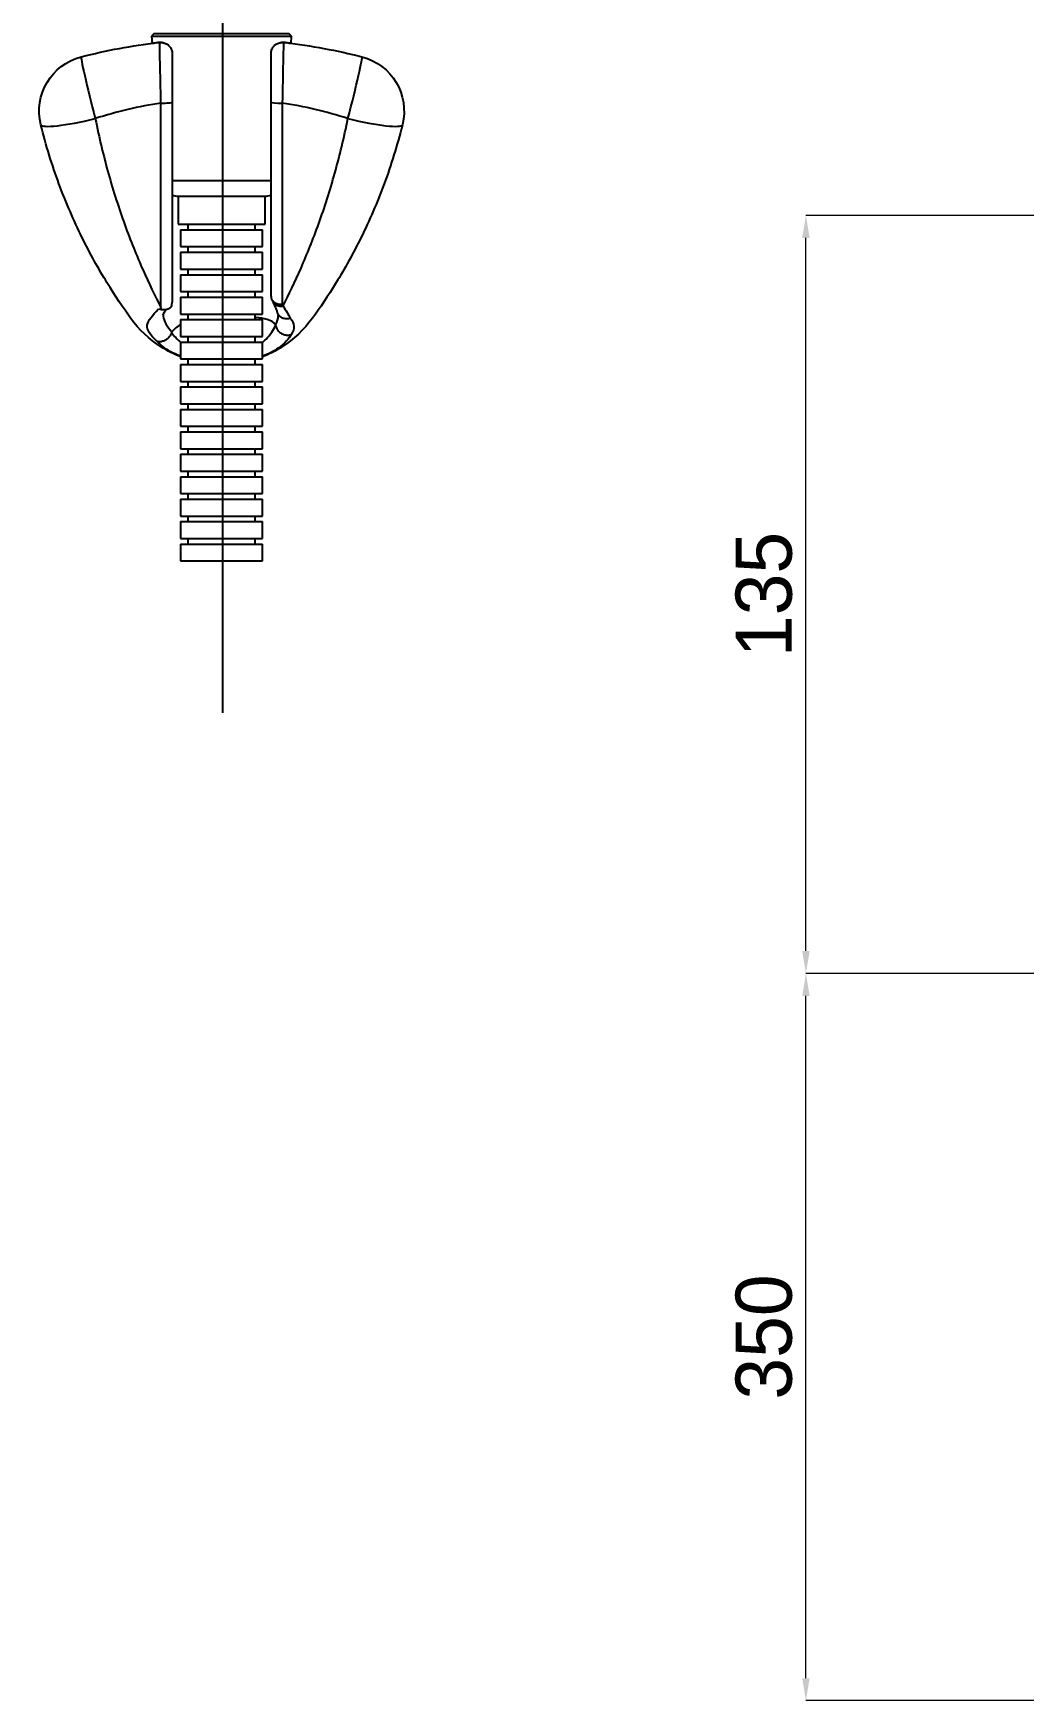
# Model space of a CAD drawing. Extents: x 1488 to 2842, y 0 to 992.
# Drawn here: x 1931.8 to 2108.2, y 194.8 to 491.9 of the extents above; entities that cross this region are included whole.
import ezdxf

# ---------------------------------------------------------------- set-up
doc = ezdxf.new("R2010")
doc.units = 0
doc.header["$LTSCALE"] = 10
doc.header["$MEASUREMENT"] = 0
doc.header["$PDMODE"] = 3
doc.header["$PDSIZE"] = -10
doc.linetypes.add('ACAD_ISO04W100', pattern=[30.5, 24, -3, 0.5, -3])
doc.layers.get('0').update_dxf_attribs({"linetype": 'CONTINUOUS'})
doc.layers.get('DEFPOINTS').update_dxf_attribs({"linetype": 'CONTINUOUS'})
doc.layers.add('1', color=7, linetype='CONTINUOUS')
doc.layers.add('BODY', color=7, linetype='CONTINUOUS')
doc.styles.add('Daelim Dimension', font='')
doc.styles.get('Daelim Dimension').set_extended_font_data('나눔고딕')
doc.dimstyles.new('DEFAULT', dxfattribs={"dimscale": 2, "dimtxt": 2, "dimasz": 2, "dimexe": 0, "dimexo": 2, "dimgap": 1, "dimtad": 1, "dimdec": 1, "dimzin": 9, "dimdsep": 46, "dimtxsty": 'Daelim Dimension', "dimcen": 0.5, "dimclrd": 252, "dimclre": 252, "dimclrt": 3, "dimadec": 1, "dimazin": 0, "dimtfac": 1, "dimtdec": 1, "dimtix": 1, "dimtmove": 0, "dimatfit": 3, "dimfxl": 1, "dimtolj": 1, "dimtzin": 1, "dimlwd": 9, "dimlwe": 9, "dimarcsym": 0})

# ---------------------------------------------------------------- blocks, each defined once
blk = doc.blocks.new('*D9')
at = {"color": 5, "lineweight": 9, "ltscale": 0.5, "transparency": 16777216}
for p, q in [((2196.09, 459.4), (2069.42, 459.4)), ((2069.42, 328.36), (2069.42, 455.4)), ((2267.74, 324.36), (2069.42, 324.36))]:
    blk.add_line(p, q, dxfattribs=at)
at = {"color": 5, "ltscale": 0.5, "transparency": 16777216}
for points in [[(2068.76, 455.4), (2070.09, 455.4), (2069.42, 459.4)], [(2068.76, 328.36), (2070.09, 328.36), (2069.42, 324.36)]]:
    blk.add_solid(points, dxfattribs=at)
at = {"layer": 'DEFPOINTS', "color": 0, "ltscale": 0.5, "transparency": 16777216}
for p in [(2069.42, 459.4), (2200.09, 459.4), (2271.74, 324.36)]:
    blk.add_point(p, dxfattribs=at)
at = {"color": 7, "lineweight": -3, "ltscale": 0.5, "transparency": 16777216, "insert": (2061.97, 391.88), "char_height": 10, "attachment_point": 5, "rotation": 90, "style": 'Daelim Dimension'}
blk.add_mtext('\\A1;135', dxfattribs=at)
blk = doc.blocks.new('*D10')
at = {"color": 5, "lineweight": 9, "ltscale": 0.5, "transparency": 16777216}
for p, q in [((2267.74, 324.36), (2069.42, 324.36)), ((2069.42, 198.78), (2069.42, 320.36)), ((2261.25, 194.78), (2069.42, 194.78))]:
    blk.add_line(p, q, dxfattribs=at)
at = {"color": 5, "ltscale": 0.5, "transparency": 16777216}
for points in [[(2068.76, 320.36), (2070.09, 320.36), (2069.42, 324.36)], [(2068.76, 198.78), (2070.09, 198.78), (2069.42, 194.78)]]:
    blk.add_solid(points, dxfattribs=at)
at = {"layer": 'DEFPOINTS', "color": 0, "ltscale": 0.5, "transparency": 16777216}
for p in [(2069.42, 324.36), (2271.74, 324.36), (2265.25, 194.78)]:
    blk.add_point(p, dxfattribs=at)
at = {"color": 7, "lineweight": -3, "ltscale": 0.5, "transparency": 16777216, "insert": (2061.97, 259.57), "char_height": 10, "attachment_point": 5, "rotation": 90, "style": 'Daelim Dimension'}
blk.add_mtext('\\A1;350', dxfattribs=at)

msp = doc.modelspace()

# ---------------------------------------------------------------- linework, layer by layer
at = {"layer": '1', "color": 7, "linetype": 'Continuous', "lineweight": -3}
for p, q in [((1953.34, 491.85), (1952.87, 491.35)), ((1952.87, 491.35), (1952.96, 490.05)), ((1952.87, 491.35), (1965.34, 491.35)), ((1953.34, 491.85), (1965.34, 491.85)), ((1965.34, 491.85), (1977.34, 491.85)), ((1965.34, 491.35), (1977.8, 491.35)), ((1977.8, 491.35), (1977.34, 491.85)), ((1977.71, 490.05), (1977.8, 491.35)), ((1954.54, 443), (1954.54, 479.43)), ((1956.54, 479.58), (1956.54, 444.68)), ((1974.14, 444.98), (1974.14, 479.58)), ((1976.14, 479.43), (1976.14, 443.6)), ((1956.54, 465.64), (1965.34, 465.64)), ((1965.34, 465.64), (1974.14, 465.64)), ((1957.59, 462.85), (1957.59, 457.85)), ((1973.09, 457.85), (1973.09, 462.85)), ((1957.59, 457.85), (1965.34, 457.85)), ((1959.34, 457.85), (1959.34, 456.85)), ((1965.34, 457.85), (1973.09, 457.85)), ((1971.34, 456.85), (1971.34, 457.85)), ((1958.04, 456.85), (1958.04, 453.85)), ((1958.04, 456.85), (1965.34, 456.85)), ((1965.34, 456.85), (1972.64, 456.85)), ((1972.64, 453.85), (1972.64, 456.85)), ((1958.04, 453.85), (1965.34, 453.85)), ((1958.04, 452.85), (1958.04, 449.85)), ((1958.04, 452.85), (1965.34, 452.85)), ((1959.34, 453.85), (1959.34, 452.85)), ((1965.34, 453.85), (1972.64, 453.85)), ((1965.34, 452.85), (1972.64, 452.85)), ((1971.34, 452.85), (1971.34, 453.85)), ((1972.64, 449.85), (1972.64, 452.85)), ((1958.04, 449.85), (1965.34, 449.85)), ((1958.04, 448.85), (1958.04, 445.85)), ((1958.04, 448.85), (1965.34, 448.85)), ((1959.34, 449.85), (1959.34, 448.85)), ((1965.34, 449.85), (1972.64, 449.85)), ((1965.34, 448.85), (1972.64, 448.85)), ((1971.34, 448.85), (1971.34, 449.85)), ((1972.64, 445.85), (1972.64, 448.85)), ((1958.04, 445.85), (1965.34, 445.85)), ((1959.34, 445.85), (1959.34, 444.85)), ((1965.34, 445.85), (1972.64, 445.85)), ((1971.34, 444.85), (1971.34, 445.85)), ((1958.04, 444.85), (1958.04, 441.85)), ((1958.04, 444.85), (1965.34, 444.85)), ((1965.34, 444.85), (1972.64, 444.85)), ((1972.64, 441.85), (1972.64, 444.85)), ((1958.04, 441.85), (1965.34, 441.85)), ((1958.04, 440.85), (1958.04, 437.85)), ((1958.04, 440.85), (1965.34, 440.85)), ((1959.34, 441.85), (1959.34, 440.85)), ((1965.34, 441.85), (1972.64, 441.85)), ((1965.34, 440.85), (1972.64, 440.85)), ((1971.34, 440.85), (1971.34, 441.85)), ((1972.64, 437.85), (1972.64, 440.85)), ((1958.04, 437.85), (1965.34, 437.85)), ((1958.04, 436.85), (1958.04, 433.85)), ((1958.04, 436.85), (1965.34, 436.85)), ((1959.34, 437.85), (1959.34, 436.85)), ((1965.34, 437.85), (1972.64, 437.85)), ((1965.34, 436.85), (1972.64, 436.85)), ((1971.34, 436.85), (1971.34, 437.85)), ((1972.64, 433.85), (1972.64, 436.85)), ((1958.04, 433.85), (1965.34, 433.85)), ((1959.34, 433.85), (1959.34, 432.85)), ((1965.34, 433.85), (1972.64, 433.85)), ((1971.34, 432.85), (1971.34, 433.85)), ((1958.04, 432.85), (1958.04, 429.85)), ((1958.04, 432.85), (1965.34, 432.85)), ((1965.34, 432.85), (1972.64, 432.85)), ((1972.64, 429.85), (1972.64, 432.85)), ((1958.04, 429.85), (1965.34, 429.85)), ((1958.04, 428.85), (1958.04, 425.85)), ((1958.04, 428.85), (1965.34, 428.85)), ((1959.34, 429.85), (1959.34, 428.85)), ((1965.34, 429.85), (1972.64, 429.85)), ((1965.34, 428.85), (1972.64, 428.85)), ((1971.34, 428.85), (1971.34, 429.85)), ((1972.64, 425.85), (1972.64, 428.85)), ((1958.04, 425.85), (1965.34, 425.85)), ((1958.04, 424.85), (1958.04, 421.85)), ((1958.04, 424.85), (1965.34, 424.85)), ((1959.34, 425.85), (1959.34, 424.85)), ((1965.34, 425.85), (1972.64, 425.85)), ((1965.34, 424.85), (1972.64, 424.85)), ((1971.34, 424.85), (1971.34, 425.85)), ((1972.64, 421.85), (1972.64, 424.85)), ((1958.04, 421.85), (1965.34, 421.85)), ((1958.04, 420.85), (1958.04, 417.85)), ((1958.04, 420.85), (1965.34, 420.85)), ((1959.34, 421.85), (1959.34, 420.85)), ((1965.34, 421.85), (1972.64, 421.85)), ((1965.34, 420.85), (1972.64, 420.85)), ((1971.34, 420.85), (1971.34, 421.85)), ((1972.64, 417.85), (1972.64, 420.85)), ((1958.04, 417.85), (1965.34, 417.85)), ((1958.04, 416.85), (1958.04, 413.85)), ((1958.04, 416.85), (1965.34, 416.85)), ((1959.34, 417.85), (1959.34, 416.85)), ((1965.34, 417.85), (1972.64, 417.85)), ((1965.34, 416.85), (1972.64, 416.85)), ((1971.34, 416.85), (1971.34, 417.85)), ((1972.64, 413.85), (1972.64, 416.85)), ((1958.04, 413.85), (1965.34, 413.85)), ((1959.34, 413.85), (1959.34, 412.85)), ((1965.34, 413.85), (1972.64, 413.85)), ((1971.34, 412.85), (1971.34, 413.85)), ((1958.04, 412.85), (1958.04, 409.85)), ((1958.04, 412.85), (1965.34, 412.85)), ((1965.34, 412.85), (1972.64, 412.85)), ((1972.64, 409.85), (1972.64, 412.85)), ((1958.04, 409.85), (1965.34, 409.85)), ((1958.04, 408.85), (1958.04, 405.85)), ((1958.04, 408.85), (1965.34, 408.85)), ((1959.34, 409.85), (1959.34, 408.85)), ((1965.34, 409.85), (1972.64, 409.85)), ((1965.34, 408.85), (1972.64, 408.85)), ((1971.34, 408.85), (1971.34, 409.85)), ((1972.64, 405.85), (1972.64, 408.85)), ((1958.04, 405.85), (1965.34, 405.85)), ((1958.04, 404.85), (1958.04, 401.85)), ((1958.04, 404.85), (1965.34, 404.85)), ((1959.34, 405.85), (1959.34, 404.85)), ((1965.34, 405.85), (1972.64, 405.85)), ((1965.34, 404.85), (1972.64, 404.85)), ((1971.34, 404.85), (1971.34, 405.85)), ((1972.64, 401.85), (1972.64, 404.85)), ((1958.04, 401.85), (1965.34, 401.85)), ((1959.34, 401.85), (1959.34, 400.85)), ((1965.34, 401.85), (1972.64, 401.85)), ((1971.34, 400.85), (1971.34, 401.85)), ((1958.04, 400.85), (1958.04, 397.85)), ((1958.04, 400.85), (1965.34, 400.85)), ((1965.34, 400.85), (1972.64, 400.85)), ((1972.64, 397.85), (1972.64, 400.85)), ((1958.04, 397.85), (1965.34, 397.85)), ((1965.34, 397.85), (1972.64, 397.85))]:
    msp.add_line(p, q, dxfattribs=at)
at = {"layer": '1', "color": 7, "linetype": 'Continuous', "lineweight": -3, "extrusion": (0, 0, -1)}
for centre, start, end in [((-1942.84, 477.99), 346.0375, 75.5225), ((-1987.84, 477.99), 104.4775, 193.9625)]:
    msp.add_arc(centre, 10, start, end, dxfattribs=at)
at = {"layer": '1', "color": 7, "linetype": 'Continuous', "lineweight": -3}
for centre, start, end in [((1957.64, 465.85), 248.4851, 270), ((1973.04, 465.85), 270, 291.5149)]:
    msp.add_arc(centre, 3, start, end, dxfattribs=at)
for centre, major_axis, ratio, start_param, end_param in [((1942.84, 477.99), (2.5, -9.68), 0.032961, 3.141593, 4.839361), ((1987.84, 477.99), (-2.5, -9.68), 0.032961, 1.443824, 3.141593), ((1954.54, 479.58), (-2, 0), 0.076696, 1.570796, 3.141593), ((1976.14, 479.58), (-2, 0), 0.076696, 0, 1.570796), ((1942.84, 477.99), (9.7, 2.41), 0.126983, 3.141593, 4.680827), ((1987.84, 477.99), (-9.7, 2.41), 0.126983, 1.602358, 3.141593), ((1976.28, 444.85), (-1.83, -0.82), 0.760059, 6.274802, 7.5268)]:
    msp.add_ellipse(centre, major_axis=major_axis, ratio=ratio, start_param=start_param, end_param=end_param, dxfattribs=at)
for points, degree in [([(1940.34, 487.67), (1944.85, 488.84), (1949.4, 489.68), (1953.97, 490.2)], 3), ([(1953.97, 490.2), (1953.4, 490.14), (1953.11, 490.1), (1953.1, 490.1)], 3), ([(1953.81, 490.18), (1953.96, 490.2), (1954.13, 490.22), (1954.32, 490.24)], 3), ([(1954.81, 490.19), (1954.41, 490.26), (1953.97, 490.19)], 2), ([(1954.32, 490.19), (1954.19, 490.21), (1954.07, 490.21), (1953.97, 490.2)], 3), ([(1976.7, 490.19), (1976.25, 490.26), (1975.86, 490.19)], 2), ([(1976.36, 490.24), (1976.54, 490.22), (1976.71, 490.2), (1976.85, 490.18)], 3), ([(1976.7, 490.2), (1976.6, 490.21), (1976.48, 490.21), (1976.36, 490.19)], 3), ([(1976.7, 490.2), (1981.3, 489.67), (1985.85, 488.83), (1990.34, 487.67)], 3), ([(1977.57, 490.1), (1977.57, 490.1), (1977.27, 490.14), (1976.7, 490.2)], 3), ([(1953.11, 490.1), (1952.92, 490.08), (1952.79, 490.06), (1952.73, 490.05)], 3), ([(1956.53, 488.41), (1956.53, 488.36), (1956.54, 488.3), (1956.54, 488.25)], 3), ([(1974.14, 488.25), (1974.14, 488.3), (1974.14, 488.36), (1974.14, 488.41)], 3), ([(1977.69, 490.08), (1977.69, 490.08), (1977.63, 490.09), (1977.53, 490.1)], 3), ([(1954.54, 479.43), (1950.6, 478.84), (1946.67, 477.91), (1942.84, 476.68)], 3), ([(1987.84, 476.68), (1984, 477.91), (1980.1, 478.83), (1976.14, 479.43)], 3), ([(1954.1, 442.76), (1954.27, 442.72), (1954.43, 442.67), (1954.59, 442.63)], 3), ([(1956.44, 443.52), (1956.41, 443.4), (1956.38, 443.28), (1956.36, 443.17)], 3), ([(1956.54, 444.68), (1956.54, 444.27), (1956.49, 443.88), (1956.44, 443.52)], 3), ([(1974.24, 444.47), (1974.44, 444.05)], 1), ([(1976.14, 443.6), (1976.18, 443.49), (1976.23, 443.38), (1976.28, 443.28)], 3), ([(1976.28, 443.28), (1976.79, 442.44), (1977.25, 441.74), (1977.57, 441.12)], 3), ([(1958.02, 439.9), (1957.41, 439.59), (1956.88, 439.19), (1956.49, 438.65)], 3), ([(1974.93, 439.88), (1975.27, 440.47), (1975.44, 441), (1975.44, 441.56)], 3), ([(1977.57, 441.12), (1978.33, 440.08), (1978.46, 439.27), (1977.75, 438.21)], 3), ([(1956.44, 438.55), (1956.87, 437.94), (1957.39, 437.34), (1958.07, 436.79)], 3), ([(1959.36, 433.76), (1959.29, 433.78), (1959.23, 433.8), (1959.17, 433.82)], 3), ([(1971.47, 433.81), (1971.41, 433.8), (1971.36, 433.78), (1971.31, 433.76)], 3)]:
    msp.add_open_spline(points, degree=degree, dxfattribs=at)
for points, knots in [([(1954.32, 490.24), (1954.32, 490.24), (1954.32, 490.24), (1954.56, 490.27), (1954.81, 490.25), (1955.25, 490.13), (1955.46, 490.04), (1955.75, 489.84), (1955.86, 489.76), (1955.95, 489.67)], [0, 0, 0, 0, 0.007507, 0.007507, 0.408699, 0.408699, 0.781214, 0.781214, 1, 1, 1, 1]), ([(1954.32, 490.19), (1954.32, 490.19), (1954.33, 490.19), (1954.5, 490.21), (1954.68, 490.21), (1955.07, 490.16), (1955.29, 490.09), (1955.68, 489.89), (1955.86, 489.75), (1956.15, 489.43), (1956.28, 489.25), (1956.45, 488.85), (1956.51, 488.63), (1956.53, 488.41)], [0, 0, 0, 0, 0.004771, 0.004771, 0.168449, 0.168449, 0.381096, 0.381096, 0.589432, 0.589432, 0.794609, 0.794609, 1, 1, 1, 1]), ([(1954.54, 479.43), (1954.47, 482.03), (1954.42, 484.65), (1954.34, 488.62), (1954.32, 489.93), (1954.32, 490.19)], [0, 0, 0, 0, 0.5, 0.5, 1, 1, 1, 1]), ([(1974.14, 488.41), (1974.16, 488.63), (1974.22, 488.85), (1974.4, 489.25), (1974.52, 489.43), (1974.82, 489.75), (1975, 489.89), (1975.39, 490.09), (1975.6, 490.16), (1975.99, 490.21), (1976.17, 490.21), (1976.35, 490.19), (1976.35, 490.19), (1976.36, 490.19)], [0, 0, 0, 0, 0.205391, 0.205391, 0.410568, 0.410568, 0.618904, 0.618904, 0.831551, 0.831551, 0.995229, 0.995229, 1, 1, 1, 1]), ([(1974.72, 489.67), (1974.82, 489.76), (1974.92, 489.84), (1975.21, 490.04), (1975.42, 490.13), (1975.86, 490.25), (1976.11, 490.27), (1976.35, 490.24), (1976.35, 490.24), (1976.36, 490.24)], [0, 0, 0, 0, 0.218786, 0.218786, 0.591301, 0.591301, 0.992493, 0.992493, 1, 1, 1, 1]), ([(1976.36, 490.19), (1976.36, 489.93), (1976.33, 488.62), (1976.25, 484.65), (1976.2, 482.03), (1976.14, 479.43)], [0, 0, 0, 0, 0.5, 0.5, 1, 1, 1, 1]), ([(1953.11, 490.1), (1953.12, 490.1), (1953.13, 490.1), (1953.15, 490.1), (1953.22, 490.11), (1953.29, 490.11), (1953.34, 490.11), (1953.35, 490.11)], [0, 0, 0, 0, 0.117287, 0.217707, 0.437799, 0.865839, 1, 1, 1, 1]), ([(1956.54, 488.25), (1956.54, 488.16), (1956.54, 487.15), (1956.54, 483.94), (1956.54, 481.75), (1956.54, 479.58)], [0, 0, 0, 0, 0.5, 0.5, 1, 1, 1, 1]), ([(1974.14, 479.58), (1974.14, 481.75), (1974.14, 483.94), (1974.14, 487.15), (1974.14, 488.16), (1974.14, 488.25)], [0, 0, 0, 0, 0.5, 0.5, 1, 1, 1, 1]), ([(1977.31, 490.11), (1977.35, 490.11), (1977.42, 490.11), (1977.5, 490.1), (1977.54, 490.1), (1977.55, 490.1), (1977.55, 490.1), (1977.56, 490.1)], [0, 0, 0, 0, 0.469812, 0.772051, 0.873112, 0.946142, 1, 1, 1, 1]), ([(1949.13, 441.13), (1947.85, 442.91), (1946.4, 445.02), (1943.42, 449.89), (1941.9, 452.61), (1939.01, 458.49), (1937.61, 461.7), (1935.13, 468.41), (1934.04, 471.91), (1933.13, 475.58)], [0, 0, 0, 0, 0.25, 0.25, 0.5, 0.5, 0.75, 0.75, 1, 1, 1, 1]), ([(1942.84, 476.68), (1943.52, 473.28), (1944.31, 470), (1946.07, 463.69), (1947.06, 460.62), (1949.13, 454.89), (1950.21, 452.23), (1952.39, 447.29), (1953.5, 445), (1954.54, 443)], [0, 0, 0, 0, 0.25, 0.25, 0.5, 0.5, 0.75, 0.75, 1, 1, 1, 1]), ([(1976.28, 443.28), (1977.31, 445.28), (1978.41, 447.56), (1980.56, 452.47), (1981.62, 455.11), (1983.67, 460.8), (1984.64, 463.83), (1986.38, 470.08), (1987.16, 473.31), (1987.84, 476.68)], [0, 0, 0, 0, 0.25, 0.25, 0.5, 0.5, 0.75, 0.75, 1, 1, 1, 1]), ([(1997.54, 475.58), (1996.63, 471.91), (1995.54, 468.41), (1993.06, 461.7), (1991.66, 458.49), (1988.77, 452.61), (1987.25, 449.89), (1984.27, 445.02), (1982.83, 442.91), (1981.55, 441.13)], [0, 0, 0, 0, 0.25, 0.25, 0.5, 0.5, 0.75, 0.75, 1, 1, 1, 1]), ([(1957.54, 462.85), (1957.54, 462.85), (1957.54, 462.85), (1957.54, 462.85), (1958.38, 462.85), (1961.26, 462.85), (1963.29, 462.85), (1965.34, 462.85)], [0, 0, 0, 0, 0.000824, 0.000824, 0.500412, 0.500412, 1, 1, 1, 1]), ([(1965.34, 462.85), (1967.38, 462.85), (1969.41, 462.85), (1972.3, 462.85), (1973.14, 462.85), (1973.14, 462.85), (1973.14, 462.85), (1973.14, 462.85)], [0, 0, 0, 0, 0.49959, 0.49959, 0.999181, 0.999181, 1, 1, 1, 1]), ([(1953.85, 436.98), (1952.62, 438.06), (1952.01, 439.04), (1952.2, 440.73), (1952.99, 441.55), (1954.1, 442.76)], [0, 0, 0, 0, 0.5, 0.5, 1, 1, 1, 1]), ([(1954.59, 442.63), (1954.58, 442.74), (1954.56, 442.85), (1954.54, 442.98), (1954.54, 442.99), (1954.54, 443)], [0, 0, 0, 0, 0.900036, 0.900036, 1, 1, 1, 1]), ([(1956.36, 443.17), (1956.26, 443.02), (1956.14, 442.9), (1955.84, 442.71), (1955.66, 442.65), (1955.27, 442.57), (1955.06, 442.57), (1954.76, 442.6), (1954.68, 442.62), (1954.59, 442.63)], [0, 0, 0, 0, 0.290833, 0.290833, 0.580688, 0.580688, 0.885685, 0.885685, 1, 1, 1, 1]), ([(1974.14, 444.98), (1974.14, 444.81), (1974.17, 444.64), (1974.32, 444.32), (1974.43, 444.18), (1974.7, 443.93), (1974.87, 443.82), (1975.25, 443.67), (1975.46, 443.62), (1975.82, 443.59), (1975.97, 443.59), (1976.12, 443.6), (1976.13, 443.6), (1976.14, 443.6)], [0, 0, 0, 0, 0.212222, 0.212222, 0.424374, 0.424374, 0.637608, 0.637608, 0.852942, 0.852942, 0.994498, 0.994498, 1, 1, 1, 1]), ([(1974.44, 444.08), (1974.48, 444), (1974.65, 443.6), (1974.91, 443.01), (1975.12, 442.48), (1975.19, 442.27), (1975.2, 442.22)], [0, 0, 0, 0, 0.103224, 0.524644, 0.869823, 1, 1, 1, 1]), ([(1958.05, 434.23), (1956.91, 434.68), (1955.68, 435.27), (1952.54, 437.3), (1950.63, 439.05), (1949.13, 441.13)], [0, 0, 0, 0, 0.384067, 0.384067, 1, 1, 1, 1]), ([(1954.93, 441.69), (1954.93, 441.69), (1954.93, 441.69), (1954.94, 441.73), (1955.01, 441.94), (1955.17, 442.23), (1955.33, 442.48), (1955.41, 442.6)], [0, 0, 0, 0, 0.070781, 0.337198, 0.585459, 0.817998, 1, 1, 1, 1]), ([(1954.93, 441.7), (1954.93, 441.62), (1954.94, 441.54), (1955.03, 440.59), (1955.58, 439.64), (1956.49, 438.65)], [0, 0, 0, 0, 0.082026, 0.082026, 1, 1, 1, 1]), ([(1974.93, 439.88), (1974.62, 440.46), (1974.11, 440.68), (1972.86, 441.04), (1972.16, 441.15), (1971.37, 441.23)], [0, 0, 0, 0, 0.533403, 0.533403, 1, 1, 1, 1]), ([(1981.55, 441.13), (1980.04, 439.06), (1978.13, 437.3), (1974.99, 435.27), (1973.76, 434.67), (1972.63, 434.23)], [0, 0, 0, 0, 0.616324, 0.616324, 1, 1, 1, 1]), ([(1972.66, 436.83), (1972.87, 437.01), (1973.07, 437.2), (1974.04, 438.18), (1974.61, 439.02), (1974.95, 439.81)], [0, 0, 0, 0, 0.191134, 0.191134, 1, 1, 1, 1]), ([(1974.95, 439.81), (1974.95, 439.83), (1974.94, 439.84), (1974.94, 439.86), (1974.93, 439.87), (1974.93, 439.88)], [0, 0, 0, 0, 0.53512, 0.53512, 1, 1, 1, 1]), ([(1974.95, 439.81), (1974.99, 439.61), (1975.06, 439.4), (1975.27, 439.03), (1975.41, 438.85), (1975.74, 438.54), (1975.93, 438.41), (1976.33, 438.22), (1976.55, 438.15), (1976.98, 438.08), (1977.2, 438.08), (1977.52, 438.14), (1977.62, 438.17), (1977.73, 438.21), (1977.74, 438.21), (1977.75, 438.21)], [0, 0, 0, 0, 0.179587, 0.179587, 0.359174, 0.359174, 0.538771, 0.538771, 0.718454, 0.718454, 0.898245, 0.898245, 0.990374, 0.990374, 1, 1, 1, 1]), ([(1975.21, 442.22), (1975.26, 442.04), (1975.34, 441.88), (1975.57, 441.57), (1975.72, 441.43), (1976.07, 441.21), (1976.27, 441.13), (1976.69, 441.03), (1976.91, 441.02), (1977.27, 441.05), (1977.4, 441.08), (1977.55, 441.12), (1977.56, 441.12), (1977.57, 441.12)], [0, 0, 0, 0, 0.202242, 0.202242, 0.419427, 0.419427, 0.636714, 0.636714, 0.854125, 0.854125, 0.98775, 0.98775, 1, 1, 1, 1]), ([(1975.27, 442), (1975.31, 441.93), (1975.4, 441.75), (1975.44, 441.59), (1975.44, 441.54), (1975.44, 441.53), (1975.44, 441.53)], [0, 0, 0, 0, 0.197918, 0.592862, 0.998647, 1, 1, 1, 1]), ([(1956.44, 438.55), (1956.38, 438.34), (1956.29, 438.14), (1956.04, 437.77), (1955.89, 437.6), (1955.55, 437.31), (1955.36, 437.19), (1954.97, 437.01), (1954.76, 436.95), (1954.35, 436.89), (1954.15, 436.9), (1953.93, 436.95), (1953.9, 436.96), (1953.86, 436.97), (1953.85, 436.97), (1953.85, 436.98)], [0, 0, 0, 0, 0.191438, 0.191438, 0.38287, 0.38287, 0.574422, 0.574422, 0.766339, 0.766339, 0.958624, 0.958624, 0.992339, 0.992339, 1, 1, 1, 1]), ([(1958.02, 434.37), (1957.35, 434.58), (1956.74, 434.86), (1955.21, 435.72), (1954.44, 436.35), (1953.85, 436.98)], [0, 0, 0, 0, 0.358827, 0.358827, 1, 1, 1, 1]), ([(1956.49, 438.65), (1956.48, 438.63), (1956.47, 438.61), (1956.45, 438.57), (1956.45, 438.56), (1956.44, 438.55)], [0, 0, 0, 0, 0.674483, 0.674483, 1, 1, 1, 1]), ([(1977.75, 438.21), (1977.34, 437.43), (1976.54, 436.56), (1974.65, 435.22), (1973.73, 434.71), (1972.64, 434.36)], [0, 0, 0, 0, 0.597437, 0.597437, 1, 1, 1, 1])]:
    msp.add_open_spline(points, degree=3, knots=knots, dxfattribs=at)
at = {"layer": 'BODY', "color": 1, "linetype": 'ACAD_ISO04W100', "lineweight": -3}
msp.add_line((1965.56, 370.77), (1965.56, 509.07), dxfattribs=at)

# ---------------------------------------------------------------- dimensions: what is measured, and where the dimension line sits
at = {"color": 5, "lineweight": -3, "ltscale": 0.5}
dim = msp.add_linear_dim(base=(2069.42, 459.4), p1=(2271.74, 324.36), p2=(2200.09, 459.4), angle=90, dimstyle='DEFAULT', override={"dimtxt": 5, "dimclrd": 5, "dimclre": 5, "dimclrt": 7}, dxfattribs=at)
dim.commit()
dim.dimension.update_dxf_attribs({"geometry": '*D9', "text_midpoint": (2061.97, 391.88)})
dim = msp.add_linear_dim(base=(2069.42, 324.36), p1=(2265.25, 194.78), p2=(2271.74, 324.36), angle=90, text='350', dimstyle='DEFAULT', override={"dimtxt": 5, "dimclrd": 5, "dimclre": 5, "dimclrt": 7}, dxfattribs=at)
dim.commit()
dim.dimension.update_dxf_attribs({"geometry": '*D10', "text_midpoint": (2061.97, 259.57)})

doc.saveas('drawing.dxf')
